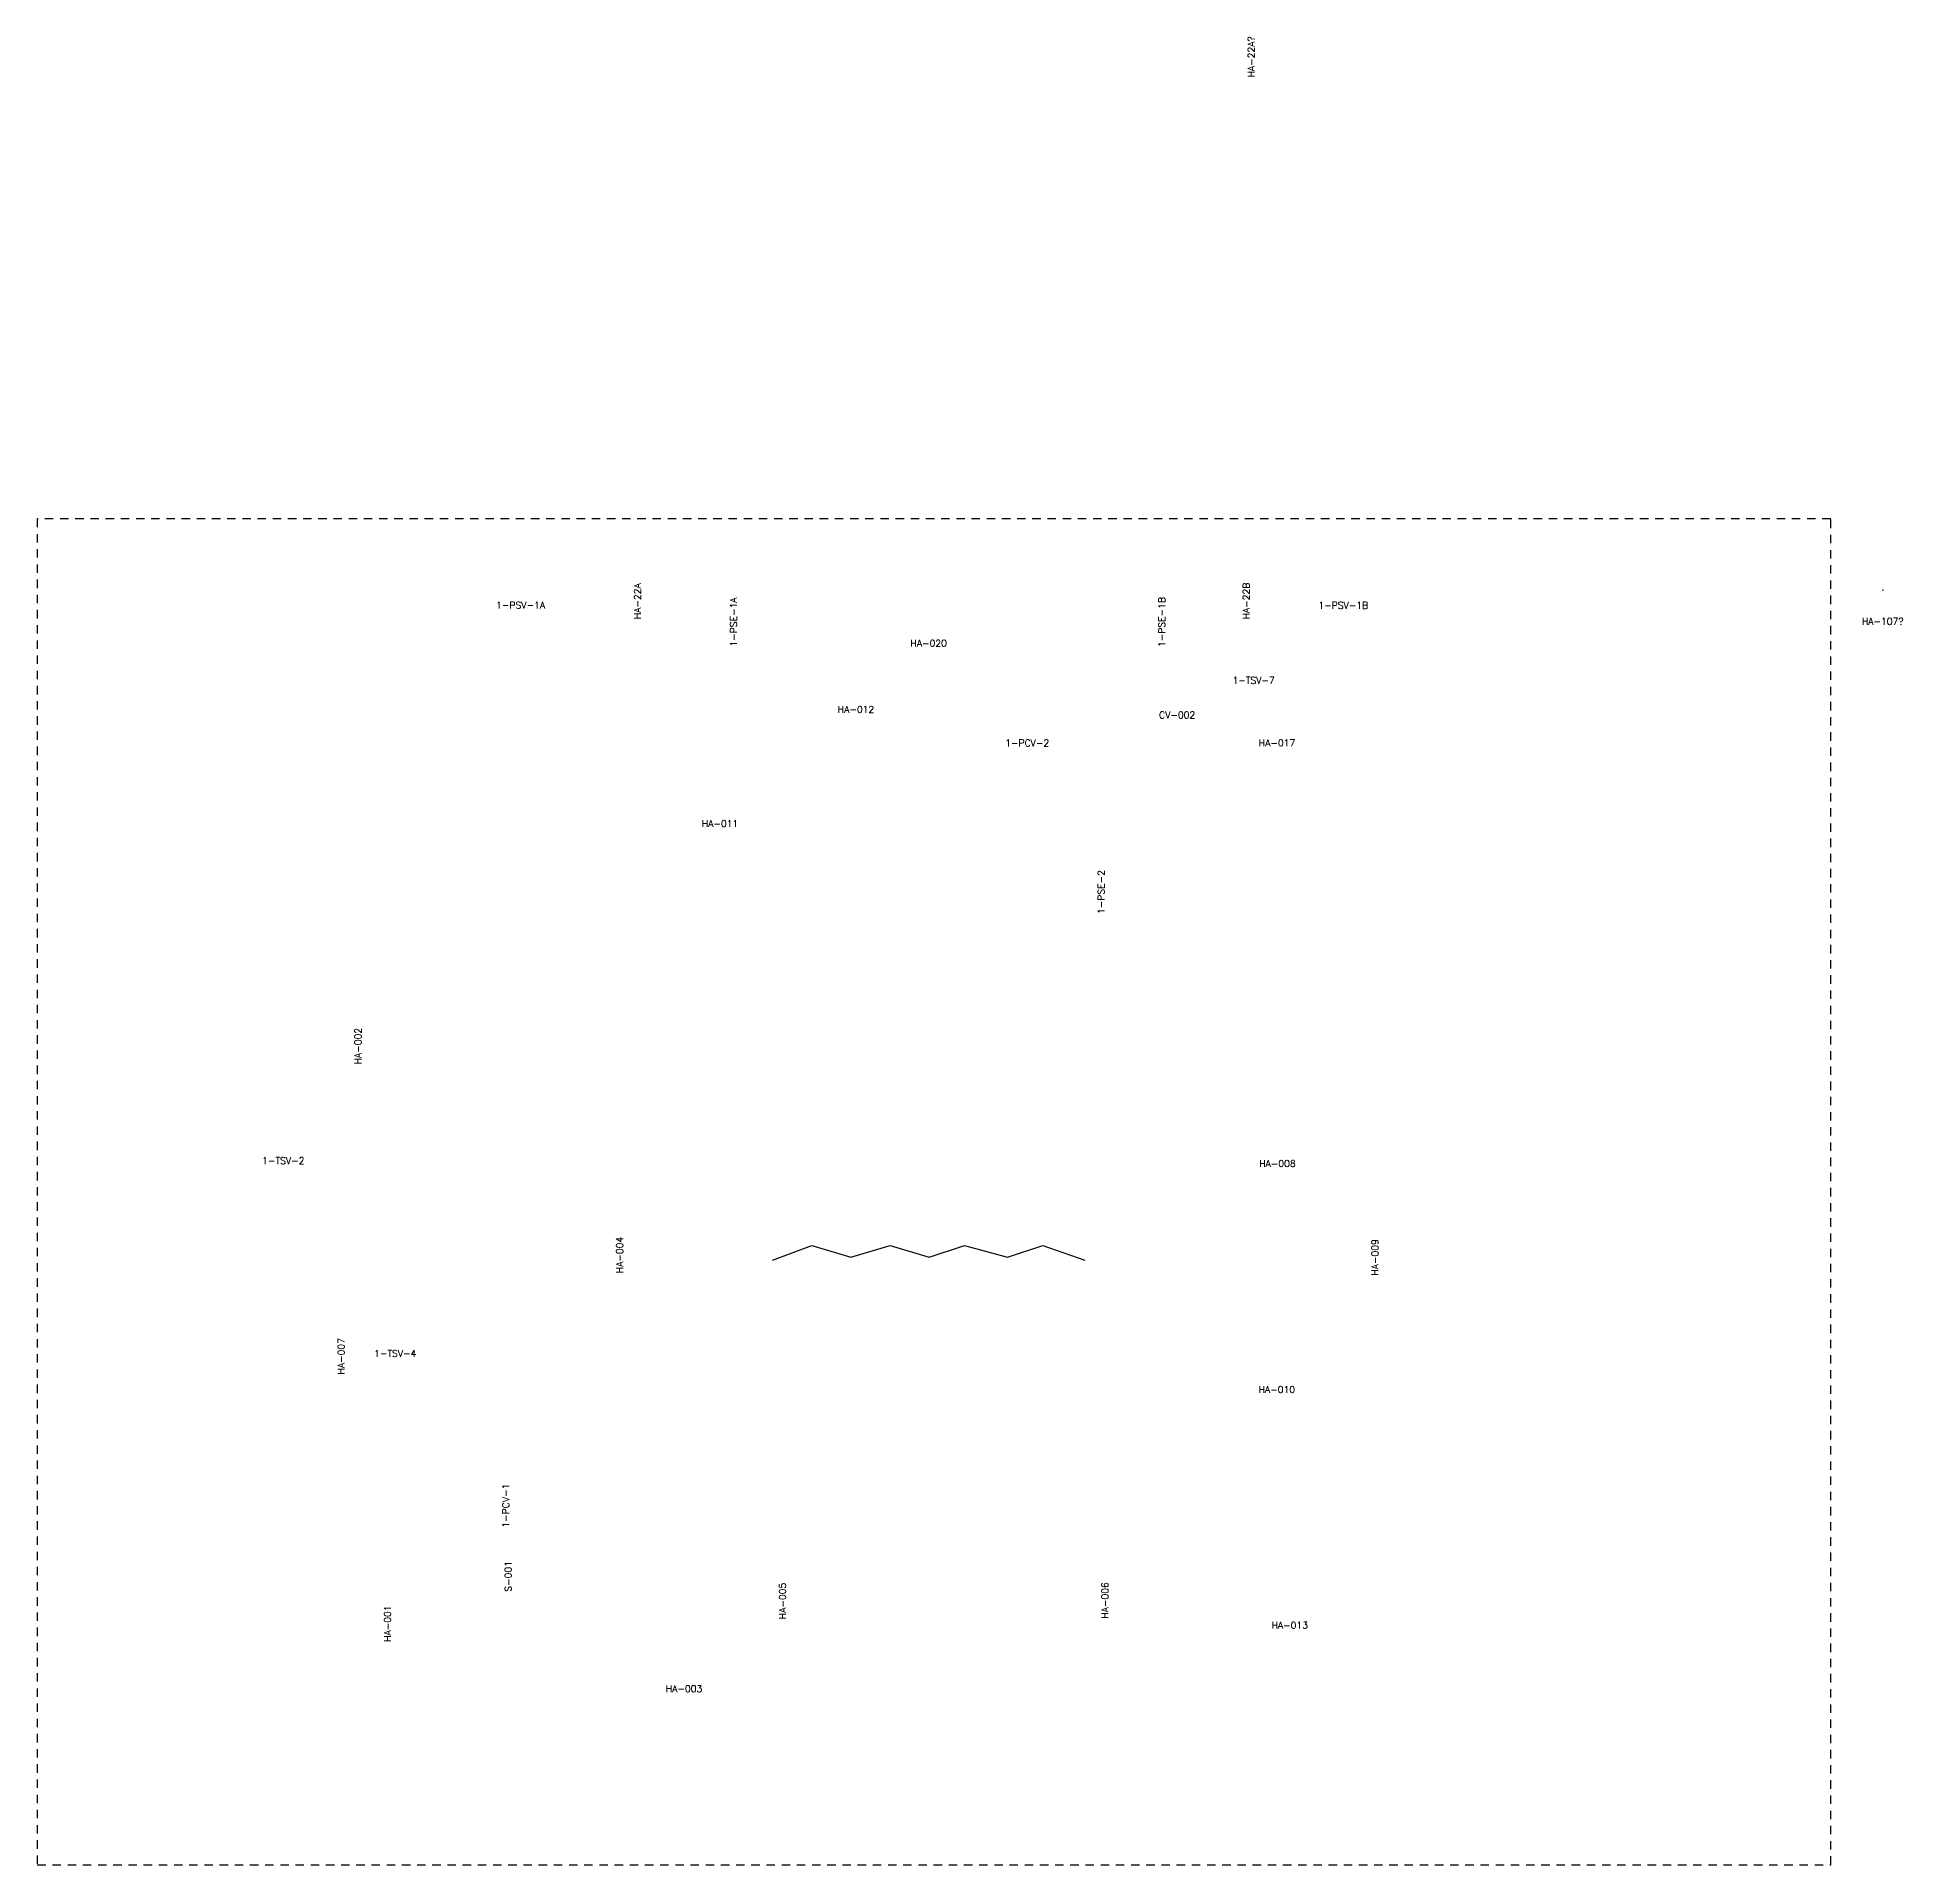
# Model space of a CAD drawing. Header units: inches. Extents: x 0 to 27.6, y -0.1 to 26.9.
import ezdxf
from ezdxf.enums import TextEntityAlignment as Align

# ---------------------------------------------------------------- set-up
doc = ezdxf.new("R2010")
doc.units = ezdxf.units.IN
doc.header["$MEASUREMENT"] = 0
doc.linetypes.add('HIDDEN2', pattern=[0.1875, 0.125, -0.0625])
doc.layers.add('no plot', color=41, linetype='HIDDEN2', plot=False)
doc.layers.add('Text', color=7, linetype='Continuous')
doc.styles.get("Standard").update_dxf_attribs({"font": 'romans.shx', "height": 0.1})

# ---------------------------------------------------------------- blocks, each defined once
blk = doc.blocks.new('Tag_block')
at = {"color": 0, "linetype": 'ByBlock', "lineweight": -2}
blk.add_attdef('#(TargetObject.Tag)', text='', height=0.1, dxfattribs=at).set_placement((0, 0), align=Align.MIDDLE_CENTER)
blk = doc.blocks.new('Valve Label_block')
at = {"color": 0, "linetype": 'ByBlock', "lineweight": -2}
blk.add_attdef('#(TargetObject.Size)', text='', height=0.1, dxfattribs=at).set_placement((0, 0.1875), align=Align.BOTTOM_CENTER)
blk.add_attdef('#(TargetObject.Tag)', text='', height=0.1, dxfattribs=at).set_placement((0, -0.1875), align=Align.TOP_CENTER)

msp = doc.modelspace()

# ---------------------------------------------------------------- linework, layer by layer
at = {"color": 5}
for p, q in [((10.89, 8.832), (11.47, 9.049)), ((11.47, 9.049), (12.05, 8.875)), ((12.05, 8.875), (12.63, 9.049)), ((12.63, 9.049), (13.21, 8.875)), ((13.21, 8.875), (13.731, 9.049)), ((13.731, 9.049), (14.369, 8.875)), ((14.369, 8.875), (14.891, 9.049)), ((14.891, 9.049), (15.514, 8.832))]:
    msp.add_line(p, q, dxfattribs=at)
at = {"layer": 'no plot'}
msp.add_lwpolyline([(0, -0.125), (26.562, -0.125), (26.562, 19.812), (0, 19.812)], close=True, dxfattribs=at)

# ---------------------------------------------------------------- block references
at = {"rotation": 90}
for p, values in [((17.98, 26.654), {'#(TargetObject.Tag)': 'HA-22A?'}), ((8.888, 18.591), {'#(TargetObject.Tag)': 'HA-22A'}), ((17.905, 18.594), {'#(TargetObject.Tag)': 'HA-22B'}), ((10.312, 18.283), {'#(TargetObject.Tag)': '1-PSE-1A'}), ((16.655, 18.283), {'#(TargetObject.Tag)': '1-PSE-1B'}), ((15.756, 14.283), {'#(TargetObject.Tag)': '1-PSE-2'}), ((4.75, 12.001), {'#(TargetObject.Tag)': 'HA-002'}), ((8.625, 8.906), {'#(TargetObject.Tag)': 'HA-004'}), ((19.812, 8.871), {'#(TargetObject.Tag)': 'HA-009'}), ((4.5, 7.406), {'#(TargetObject.Tag)': 'HA-007'}), ((6.938, 5.193), {'#(TargetObject.Tag)': '1-PCV-1'}), ((6.975, 4.146), {'#(TargetObject.Tag)': 'S-001'}), ((11.038, 3.781), {'#(TargetObject.Tag)': 'HA-005'}), ((15.813, 3.79), {'#(TargetObject.Tag)': 'HA-006'}), ((5.188, 3.446), {'#(TargetObject.Tag)': 'HA-001'})]:
    msp.add_blockref('Tag_block', p, dxfattribs=at).add_auto_attribs(values)
for p, values in [((7.158, 18.533), {'#(TargetObject.Tag)': '1-PSV-1A'}), ((19.343, 18.531), {'#(TargetObject.Tag)': '1-PSV-1B'}), ((13.202, 17.969), {'#(TargetObject.Tag)': 'HA-020'}), ((18.015, 17.42), {'#(TargetObject.Tag)': '1-TSV-7'}), ((12.126, 16.989), {'#(TargetObject.Tag)': 'HA-012'}), ((16.882, 16.906), {'#(TargetObject.Tag)': 'CV-002'}), ((14.661, 16.491), {'#(TargetObject.Tag)': '1-PCV-2'}), ((18.361, 16.492), {'#(TargetObject.Tag)': 'HA-017'}), ((10.112, 15.297), {'#(TargetObject.Tag)': 'HA-011'}), ((3.643, 10.304), {'#(TargetObject.Tag)': '1-TSV-2'}), ((18.368, 10.261), {'#(TargetObject.Tag)': 'HA-008'}), ((5.301, 7.448), {'#(TargetObject.Tag)': '1-TSV-4'}), ((18.359, 6.914), {'#(TargetObject.Tag)': 'HA-010'}), ((18.551, 3.422), {'#(TargetObject.Tag)': 'HA-013'}), ((9.579, 2.482), {'#(TargetObject.Tag)': 'HA-003'})]:
    msp.add_blockref('Tag_block', p).add_auto_attribs(values)
at = {"layer": 'Text'}
msp.add_blockref('Valve Label_block', (27.333, 18.531), dxfattribs=at).add_auto_attribs({'#(TargetObject.Size)': '.', '#(TargetObject.Tag)': 'HA-107?'})

doc.saveas('drawing.dxf')
